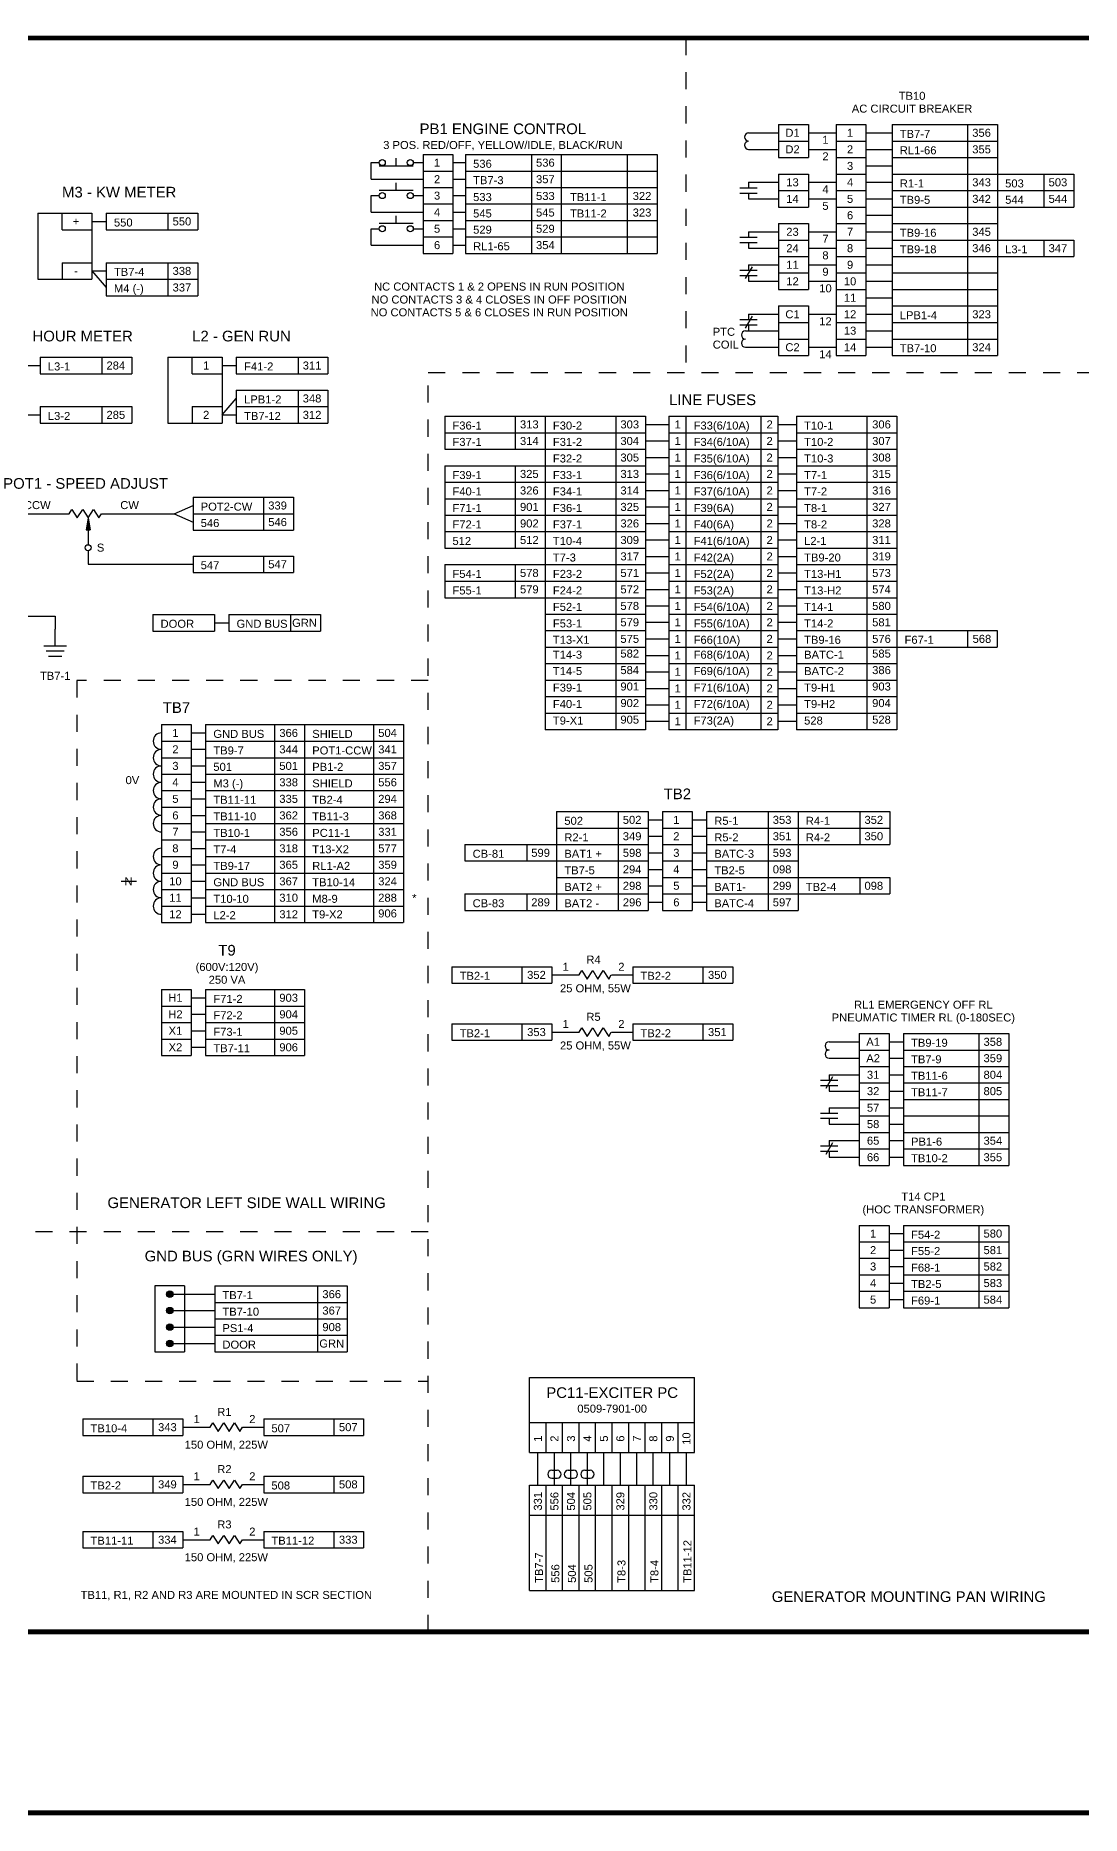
# Model space of a CAD drawing. Extents: x 1.2 to 17.9, y -2.5 to 7.9.
# Drawn here: x 6.13 to 12.25, y -2.49 to 7.93 of the extents above; entities that cross this region are included whole.
import ezdxf
from ezdxf.enums import TextEntityAlignment as Align

# ---------------------------------------------------------------- set-up
doc = ezdxf.new("R2010")
doc.units = 0
doc.header["$MEASUREMENT"] = 0
doc.linetypes.add('DASHED2', pattern=[0.375, 0.25, -0.125])
doc.layers.get('0').update_dxf_attribs({"linetype": 'CONTINUOUS'})
doc.layers.add('DRAWING', color=7, linetype='CONTINUOUS')
doc.styles.get("Standard").update_dxf_attribs({"font": 'ARIAL.TTF'})

# ---------------------------------------------------------------- blocks, each defined once
blk = doc.blocks.new('npcap')
for p, q in [((0, 0.051), (0, -0.051)), ((0.031, 0.051), (0.031, -0.051))]:
    blk.add_line(p, q)
blk = doc.blocks.new('N_C_contact')
for p, q in [((0.051, 0.031), (-0.051, 0.031)), ((0.051, 0), (-0.051, 0)), ((-0.02, -0.019), (0.02, 0.05))]:
    blk.add_line(p, q)
blk = doc.blocks.new('resistor')
for p, q in [((0, 0), (0.016, 0.025)), ((0.016, 0.025), (0.047, -0.025)), ((0.047, -0.025), (0.08, 0.025)), ((0.08, 0.025), (0.111, -0.025)), ((0.111, -0.025), (0.142, 0.025)), ((0.142, 0.025), (0.174, -0.025)), ((0.174, -0.025), (0.189, 0))]:
    blk.add_line(p, q)
blk = doc.blocks.new('dot')
h = blk.add_hatch(color=256)
edge = h.paths.add_edge_path()
edge.add_arc((0, 0), 0.0249, 0, 360)
blk.add_circle((0, 0), 0.0249)
blk = doc.blocks.new('pot_arrow')
blk.add_hatch(color=256).paths.add_polyline_path([(-0.068, 0.011), (-0.068, -0.011), (0, 0)])
for p, q in [((-0.068, 0.011), (-0.068, -0.011)), ((0, 0), (-0.068, 0.011)), ((0, 0), (-0.068, -0.011))]:
    blk.add_line(p, q)
blk = doc.blocks.new('gnd')
for p, q in [((0, -0.099), (0, 0)), ((0.066, -0.099), (-0.066, -0.099)), ((0.053, -0.13), (-0.053, -0.13)), ((0.039, -0.161), (-0.039, -0.161))]:
    blk.add_line(p, q)

msp = doc.modelspace()

# ---------------------------------------------------------------- linework, layer by layer
at = {"color": 7, "const_width": 0.0288}
msp.add_lwpolyline([(17.853, -2.476), (17.853, 7.919), (1.221, 7.919), (1.221, -2.476)], close=True, dxfattribs=at)
msp.add_lwpolyline([(1.221, -1.416), (17.853, -1.416)], dxfattribs=at)
at = {"layer": 'DRAWING', "color": 7, "linetype": 'DASHED2', "ltscale": 0.25}
for p, q in [((9.933, 7.919), (9.933, 5.96)), ((8.424, -1.416), (8.424, 5.96)), ((8.424, 5.96), (13.482, 5.96)), ((6.366, 4.156), (6.366, 0.053)), ((8.424, 4.156), (6.366, 4.156)), ((8.424, 0.927), (1.221, 0.927)), ((6.366, 0.053), (8.424, 0.053))]:
    msp.add_line(p, q, dxfattribs=at)
at = {"layer": 'DRAWING', "color": 7}
for p, q in [((10.475, 7.412), (10.475, 7.219)), ((10.475, 7.412), (10.65, 7.412)), ((10.65, 7.412), (10.65, 7.219)), ((10.813, 7.412), (10.813, 6.06)), ((10.813, 7.412), (10.987, 7.412)), ((10.987, 7.412), (10.987, 6.06)), ((11.14, 7.412), (11.14, 6.06)), ((11.14, 7.412), (11.757, 7.412)), ((11.582, 7.412), (11.582, 6.06)), ((11.757, 7.412), (11.757, 6.06)), ((10.3, 7.364), (10.475, 7.364)), ((10.475, 7.315), (10.65, 7.315)), ((10.65, 7.364), (10.813, 7.364)), ((10.813, 7.315), (10.987, 7.315)), ((10.987, 7.364), (11.14, 7.364)), ((11.14, 7.315), (11.757, 7.315)), ((8.237, 7.171), (8.237, 7.215)), ((8.394, 7.237), (8.569, 7.237)), ((8.394, 7.237), (8.394, 6.657)), ((8.569, 7.237), (8.569, 6.657)), ((8.642, 7.237), (9.764, 7.237)), ((8.642, 7.237), (8.642, 6.657)), ((9.028, 7.237), (9.028, 6.657)), ((9.203, 7.237), (9.203, 6.657)), ((9.589, 7.237), (9.589, 6.657)), ((9.764, 7.237), (9.764, 6.657)), ((10.3, 7.267), (10.475, 7.267)), ((10.475, 7.219), (10.65, 7.219)), ((10.65, 7.267), (10.813, 7.267)), ((10.813, 7.219), (10.987, 7.219)), ((10.987, 7.267), (11.14, 7.267)), ((11.14, 7.219), (11.757, 7.219)), ((8.091, 7.092), (8.091, 7.189)), ((8.091, 7.189), (8.137, 7.189)), ((8.091, 7.092), (8.394, 7.092)), ((8.137, 7.171), (8.336, 7.171)), ((8.336, 7.189), (8.394, 7.189)), ((8.394, 7.14), (8.569, 7.14)), ((8.569, 7.189), (8.642, 7.189)), ((8.569, 7.092), (8.642, 7.092)), ((8.642, 7.14), (9.764, 7.14)), ((10.475, 7.122), (10.65, 7.122)), ((10.475, 7.122), (10.475, 6.929)), ((10.65, 7.122), (10.65, 6.929)), ((10.813, 7.122), (10.987, 7.122)), ((10.987, 7.17), (11.14, 7.17)), ((11.14, 7.122), (12.204, 7.122)), ((12.029, 7.122), (12.029, 6.929)), ((12.204, 7.122), (12.204, 6.929)), ((8.091, 6.996), (8.137, 6.996)), ((8.091, 6.899), (8.091, 6.996)), ((8.137, 7.027), (8.336, 7.027)), ((8.237, 7.027), (8.237, 7.071)), ((8.336, 6.996), (8.394, 6.996)), ((8.394, 7.044), (8.569, 7.044)), ((8.569, 6.996), (8.642, 6.996)), ((8.642, 7.044), (9.764, 7.044)), ((10.3, 7.074), (10.475, 7.074)), ((10.3, 7.074), (10.3, 7.043)), ((10.3, 7.011), (10.3, 6.977)), ((10.475, 7.026), (10.65, 7.026)), ((10.65, 7.074), (10.813, 7.074)), ((10.813, 7.026), (10.987, 7.026)), ((10.987, 7.074), (11.14, 7.074)), ((11.14, 7.026), (12.204, 7.026)), ((6.138, 6.893), (6.138, 6.507)), ((6.138, 6.893), (6.455, 6.893)), ((6.28, 6.796), (6.28, 6.893)), ((6.455, 6.893), (6.455, 6.507)), ((6.539, 6.893), (7.075, 6.893)), ((6.539, 6.893), (6.539, 6.796)), ((6.9, 6.893), (6.9, 6.796)), ((7.075, 6.893), (7.075, 6.796)), ((8.091, 6.899), (8.394, 6.899)), ((8.394, 6.947), (8.569, 6.947)), ((8.569, 6.899), (8.642, 6.899)), ((8.642, 6.947), (9.764, 6.947)), ((10.3, 6.977), (10.475, 6.977)), ((10.475, 6.929), (10.65, 6.929)), ((10.65, 6.977), (10.813, 6.977)), ((10.813, 6.929), (10.987, 6.929)), ((10.987, 6.977), (11.14, 6.977)), ((10.987, 6.881), (11.14, 6.881)), ((11.14, 6.929), (12.204, 6.929)), ((6.28, 6.796), (6.455, 6.796)), ((6.455, 6.845), (6.539, 6.845)), ((6.539, 6.796), (7.075, 6.796)), ((8.091, 6.802), (8.137, 6.802)), ((8.091, 6.706), (8.091, 6.802)), ((8.137, 6.834), (8.336, 6.834)), ((8.237, 6.834), (8.237, 6.878)), ((8.336, 6.802), (8.394, 6.802)), ((8.394, 6.851), (8.569, 6.851)), ((8.569, 6.802), (8.642, 6.802)), ((8.642, 6.851), (9.764, 6.851)), ((10.3, 6.784), (10.475, 6.784)), ((10.3, 6.784), (10.3, 6.753)), ((10.475, 6.832), (10.65, 6.832)), ((10.475, 6.832), (10.475, 6.446)), ((10.65, 6.832), (10.65, 6.446)), ((10.65, 6.784), (10.813, 6.784)), ((10.813, 6.832), (10.987, 6.832)), ((10.987, 6.784), (11.14, 6.784)), ((11.14, 6.832), (11.757, 6.832)), ((8.091, 6.706), (8.394, 6.706)), ((8.394, 6.754), (8.569, 6.754)), ((8.569, 6.706), (8.642, 6.706)), ((8.642, 6.754), (9.764, 6.754)), ((10.3, 6.722), (10.3, 6.688)), ((10.3, 6.688), (10.475, 6.688)), ((10.475, 6.736), (10.65, 6.736)), ((10.65, 6.688), (10.813, 6.688)), ((10.813, 6.736), (10.987, 6.736)), ((10.987, 6.688), (11.14, 6.688)), ((11.14, 6.736), (12.204, 6.736)), ((12.029, 6.736), (12.029, 6.639)), ((12.204, 6.736), (12.204, 6.639)), ((6.28, 6.603), (6.455, 6.603)), ((6.28, 6.603), (6.28, 6.507)), ((6.539, 6.603), (7.075, 6.603)), ((6.539, 6.603), (6.539, 6.41)), ((6.9, 6.603), (6.9, 6.41)), ((7.075, 6.603), (7.075, 6.41)), ((8.394, 6.657), (8.569, 6.657)), ((8.642, 6.657), (9.764, 6.657)), ((10.3, 6.591), (10.3, 6.56)), ((10.3, 6.591), (10.475, 6.591)), ((10.475, 6.639), (10.65, 6.639)), ((10.65, 6.591), (10.813, 6.591)), ((10.813, 6.639), (10.987, 6.639)), ((10.987, 6.591), (11.14, 6.591)), ((11.14, 6.639), (12.204, 6.639)), ((6.138, 6.507), (6.455, 6.507)), ((6.455, 6.555), (6.539, 6.458)), ((6.455, 6.555), (6.539, 6.555)), ((6.539, 6.507), (7.075, 6.507)), ((10.3, 6.528), (10.3, 6.494)), ((10.3, 6.494), (10.475, 6.494)), ((10.475, 6.543), (10.65, 6.543)), ((10.65, 6.494), (10.813, 6.494)), ((10.813, 6.543), (10.987, 6.543)), ((10.987, 6.494), (11.14, 6.494)), ((11.14, 6.543), (11.757, 6.543)), ((6.539, 6.41), (7.075, 6.41)), ((10.475, 6.446), (10.65, 6.446)), ((10.813, 6.446), (10.987, 6.446)), ((10.987, 6.398), (11.14, 6.398)), ((11.14, 6.446), (11.757, 6.446)), ((10.3, 6.301), (10.3, 6.27)), ((10.3, 6.301), (10.475, 6.301)), ((10.475, 6.35), (10.65, 6.35)), ((10.475, 6.35), (10.475, 6.06)), ((10.65, 6.35), (10.65, 6.06)), ((10.65, 6.301), (10.813, 6.301)), ((10.813, 6.35), (10.987, 6.35)), ((10.987, 6.301), (11.14, 6.301)), ((11.14, 6.35), (11.757, 6.35)), ((10.282, 6.205), (10.475, 6.205)), ((10.3, 6.239), (10.3, 6.205)), ((10.475, 6.253), (10.65, 6.253)), ((10.475, 6.156), (10.65, 6.156)), ((10.813, 6.253), (10.987, 6.253)), ((10.813, 6.156), (10.987, 6.156)), ((10.987, 6.205), (11.14, 6.205)), ((11.14, 6.253), (11.757, 6.253)), ((11.14, 6.156), (11.757, 6.156)), ((6.152, 6.05), (6.152, 5.953)), ((6.152, 6.05), (6.688, 6.05)), ((6.513, 6.05), (6.513, 5.953)), ((6.688, 6.05), (6.688, 5.953)), ((6.9, 6.05), (6.9, 5.663)), ((6.9, 6.05), (7.217, 6.05)), ((7.042, 5.953), (7.042, 6.05)), ((7.217, 6.05), (7.217, 5.663)), ((7.3, 6.05), (7.3, 5.953)), ((7.3, 6.05), (7.837, 6.05)), ((7.662, 6.05), (7.662, 5.953)), ((7.837, 6.05), (7.837, 5.953)), ((10.282, 6.108), (10.475, 6.108)), ((10.475, 6.06), (10.65, 6.06)), ((10.65, 6.108), (10.813, 6.108)), ((10.813, 6.06), (10.987, 6.06)), ((10.987, 6.108), (11.14, 6.108)), ((11.14, 6.06), (11.757, 6.06)), ((6.068, 6.001), (6.152, 6.001)), ((6.152, 5.953), (6.688, 5.953)), ((7.042, 5.953), (7.217, 5.953)), ((7.217, 6.001), (7.3, 6.001)), ((7.3, 5.953), (7.837, 5.953)), ((7.3, 5.857), (7.837, 5.857)), ((7.3, 5.857), (7.3, 5.663)), ((7.662, 5.857), (7.662, 5.663)), ((7.837, 5.857), (7.837, 5.663)), ((6.152, 5.76), (6.688, 5.76)), ((6.152, 5.76), (6.152, 5.663)), ((6.513, 5.76), (6.513, 5.663)), ((6.688, 5.76), (6.688, 5.663)), ((7.042, 5.76), (7.217, 5.76)), ((7.042, 5.76), (7.042, 5.663)), ((7.217, 5.712), (7.3, 5.808)), ((7.3, 5.76), (7.837, 5.76)), ((6.068, 5.712), (6.152, 5.712)), ((6.152, 5.663), (6.688, 5.663)), ((6.9, 5.663), (7.217, 5.663)), ((7.217, 5.712), (7.3, 5.712)), ((7.3, 5.663), (7.837, 5.663)), ((8.521, 5.704), (9.697, 5.704)), ((8.521, 5.704), (8.521, 5.511)), ((8.934, 5.704), (8.934, 5.511)), ((9.109, 5.704), (9.109, 3.868)), ((9.522, 5.704), (9.522, 3.868)), ((9.697, 5.704), (9.697, 3.868)), ((9.697, 5.656), (9.832, 5.656)), ((9.832, 5.704), (10.471, 5.704)), ((9.832, 5.704), (9.832, 3.868)), ((9.933, 5.704), (9.933, 3.868)), ((10.371, 5.704), (10.371, 3.868)), ((10.471, 5.704), (10.471, 3.868)), ((10.471, 5.656), (10.58, 5.656)), ((10.58, 5.704), (11.168, 5.704)), ((10.58, 5.704), (10.58, 3.868)), ((10.993, 5.704), (10.993, 3.868)), ((11.168, 5.704), (11.168, 3.868)), ((8.521, 5.607), (9.697, 5.607)), ((9.697, 5.559), (9.832, 5.559)), ((9.832, 5.607), (10.471, 5.607)), ((10.471, 5.559), (10.58, 5.559)), ((10.58, 5.607), (11.168, 5.607)), ((8.521, 5.511), (9.697, 5.511)), ((9.697, 5.462), (9.832, 5.462)), ((9.832, 5.511), (10.471, 5.511)), ((10.471, 5.462), (10.58, 5.462)), ((10.58, 5.511), (11.168, 5.511)), ((8.521, 5.414), (9.697, 5.414)), ((8.521, 5.414), (8.521, 4.931)), ((8.521, 5.318), (9.697, 5.318)), ((8.934, 5.414), (8.934, 4.931)), ((9.697, 5.366), (9.832, 5.366)), ((9.832, 5.414), (10.471, 5.414)), ((9.832, 5.318), (10.471, 5.318)), ((10.471, 5.366), (10.58, 5.366)), ((10.58, 5.414), (11.168, 5.414)), ((10.58, 5.318), (11.168, 5.318)), ((7.047, 5.229), (7.635, 5.229)), ((7.047, 5.229), (7.047, 5.036)), ((7.46, 5.229), (7.46, 5.036)), ((7.635, 5.229), (7.635, 5.036)), ((8.521, 5.221), (9.697, 5.221)), ((9.697, 5.269), (9.832, 5.269)), ((9.832, 5.221), (10.471, 5.221)), ((10.471, 5.269), (10.58, 5.269)), ((10.58, 5.221), (11.168, 5.221)), ((5.904, 5.133), (6.322, 5.133)), ((6.511, 5.133), (6.937, 5.133)), ((6.937, 5.133), (7.047, 5.181)), ((6.937, 5.133), (7.047, 5.084)), ((7.047, 5.133), (7.635, 5.133)), ((8.521, 5.124), (9.697, 5.124)), ((9.697, 5.173), (9.832, 5.173)), ((9.832, 5.124), (10.471, 5.124)), ((10.471, 5.173), (10.58, 5.173)), ((10.58, 5.124), (11.168, 5.124)), ((6.433, 5.107), (6.433, 4.952)), ((7.047, 5.036), (7.635, 5.036)), ((8.521, 5.028), (9.697, 5.028)), ((9.697, 5.076), (9.832, 5.076)), ((9.832, 5.028), (10.471, 5.028)), ((10.471, 5.076), (10.58, 5.076)), ((10.58, 5.028), (11.168, 5.028)), ((6.433, 4.916), (6.433, 4.837)), ((8.521, 4.931), (9.697, 4.931)), ((9.697, 4.979), (9.832, 4.979)), ((9.832, 4.931), (10.471, 4.931)), ((10.471, 4.979), (10.58, 4.979)), ((10.58, 4.931), (11.168, 4.931)), ((6.433, 4.837), (7.047, 4.837)), ((7.047, 4.885), (7.635, 4.885)), ((7.047, 4.885), (7.047, 4.789)), ((7.46, 4.885), (7.46, 4.789)), ((7.635, 4.885), (7.635, 4.789)), ((8.521, 4.835), (9.697, 4.835)), ((8.521, 4.835), (8.521, 4.641)), ((8.934, 4.835), (8.934, 4.641)), ((9.697, 4.883), (9.832, 4.883)), ((9.832, 4.835), (10.471, 4.835)), ((10.471, 4.883), (10.58, 4.883)), ((10.58, 4.835), (11.168, 4.835)), ((7.047, 4.789), (7.635, 4.789)), ((8.521, 4.738), (9.697, 4.738)), ((9.697, 4.786), (9.832, 4.786)), ((9.832, 4.738), (10.471, 4.738)), ((10.471, 4.786), (10.58, 4.786)), ((10.58, 4.738), (11.168, 4.738)), ((8.521, 4.641), (9.697, 4.641)), ((9.697, 4.69), (9.832, 4.69)), ((9.697, 4.593), (9.832, 4.593)), ((9.832, 4.641), (10.471, 4.641)), ((10.471, 4.69), (10.58, 4.69)), ((10.471, 4.593), (10.58, 4.593)), ((10.58, 4.641), (11.168, 4.641)), ((5.357, 4.533), (6.24, 4.533)), ((6.24, 4.533), (6.24, 4.457)), ((6.812, 4.542), (6.812, 4.446)), ((6.812, 4.542), (7.173, 4.542)), ((7.173, 4.542), (7.173, 4.446)), ((7.173, 4.494), (7.256, 4.494)), ((7.256, 4.542), (7.793, 4.542)), ((7.256, 4.542), (7.256, 4.446)), ((7.618, 4.542), (7.618, 4.446)), ((7.793, 4.542), (7.793, 4.446)), ((9.109, 4.545), (9.697, 4.545)), ((9.697, 4.497), (9.832, 4.497)), ((9.832, 4.545), (10.471, 4.545)), ((10.471, 4.497), (10.58, 4.497)), ((10.58, 4.545), (11.168, 4.545)), ((6.812, 4.446), (7.173, 4.446)), ((7.256, 4.446), (7.793, 4.446)), ((9.109, 4.448), (9.697, 4.448)), ((9.697, 4.4), (9.832, 4.4)), ((9.832, 4.448), (10.471, 4.448)), ((10.471, 4.4), (10.58, 4.4)), ((10.58, 4.448), (11.756, 4.448)), ((11.581, 4.448), (11.581, 4.352)), ((11.756, 4.448), (11.756, 4.352)), ((9.109, 4.352), (9.697, 4.352)), ((9.697, 4.303), (9.832, 4.303)), ((9.832, 4.352), (10.471, 4.352)), ((10.471, 4.303), (10.58, 4.303)), ((10.58, 4.352), (11.756, 4.352)), ((9.109, 4.255), (9.697, 4.255)), ((9.697, 4.207), (9.832, 4.207)), ((9.832, 4.255), (10.471, 4.255)), ((10.471, 4.207), (10.58, 4.207)), ((10.58, 4.255), (11.168, 4.255)), ((9.109, 4.159), (9.697, 4.159)), ((9.697, 4.11), (9.832, 4.11)), ((9.832, 4.159), (10.471, 4.159)), ((10.471, 4.11), (10.58, 4.11)), ((10.58, 4.159), (11.168, 4.159)), ((9.109, 4.062), (9.697, 4.062)), ((9.109, 3.965), (9.697, 3.965)), ((9.697, 4.014), (9.832, 4.014)), ((9.832, 4.062), (10.471, 4.062)), ((9.832, 3.965), (10.471, 3.965)), ((10.471, 4.014), (10.58, 4.014)), ((10.58, 4.062), (11.168, 4.062)), ((10.58, 3.965), (11.168, 3.965)), ((6.862, 3.898), (6.862, 2.739)), ((6.862, 3.898), (7.037, 3.898)), ((7.037, 3.898), (7.037, 2.739)), ((7.121, 3.898), (7.121, 2.739)), ((7.121, 3.898), (8.279, 3.898)), ((7.525, 3.898), (7.525, 2.739)), ((7.7, 3.898), (7.7, 2.739)), ((8.104, 3.898), (8.104, 2.74)), ((8.279, 3.898), (8.279, 2.739)), ((9.109, 3.869), (9.697, 3.869)), ((9.697, 3.917), (9.832, 3.917)), ((9.832, 3.869), (10.471, 3.869)), ((10.471, 3.917), (10.58, 3.917)), ((10.58, 3.869), (11.168, 3.869)), ((6.862, 3.801), (7.037, 3.801)), ((7.037, 3.849), (7.121, 3.849)), ((7.037, 3.753), (7.121, 3.753)), ((7.121, 3.801), (8.279, 3.801)), ((6.862, 3.704), (7.037, 3.704)), ((7.037, 3.656), (7.121, 3.656)), ((7.121, 3.704), (8.279, 3.704)), ((6.862, 3.608), (7.037, 3.608)), ((7.037, 3.56), (7.121, 3.56)), ((7.121, 3.608), (8.279, 3.608)), ((6.862, 3.511), (7.037, 3.511)), ((7.037, 3.463), (7.121, 3.463)), ((7.121, 3.511), (8.279, 3.511)), ((6.862, 3.415), (7.037, 3.415)), ((7.037, 3.366), (7.121, 3.366)), ((7.121, 3.415), (8.279, 3.415)), ((9.175, 3.388), (9.175, 2.809)), ((9.175, 3.388), (9.712, 3.388)), ((9.537, 3.388), (9.537, 2.809)), ((9.712, 3.388), (9.712, 2.809)), ((9.712, 3.34), (9.795, 3.34)), ((9.795, 3.388), (9.795, 2.809)), ((9.795, 3.388), (9.97, 3.388)), ((9.97, 3.388), (9.97, 2.809)), ((9.97, 3.34), (10.053, 3.34)), ((10.053, 3.388), (10.053, 2.809)), ((10.053, 3.388), (11.126, 3.388)), ((10.415, 3.388), (10.415, 2.809)), ((10.59, 3.388), (10.59, 2.809)), ((10.951, 3.388), (10.951, 3.195)), ((11.126, 3.388), (11.126, 3.195)), ((6.862, 3.318), (7.037, 3.318)), ((7.037, 3.27), (7.121, 3.27)), ((7.121, 3.318), (8.279, 3.318)), ((9.175, 3.292), (9.712, 3.292)), ((9.712, 3.244), (9.795, 3.244)), ((9.795, 3.292), (9.97, 3.292)), ((9.97, 3.244), (10.053, 3.244)), ((10.053, 3.292), (11.126, 3.292)), ((6.862, 3.222), (7.037, 3.222)), ((7.037, 3.173), (7.121, 3.173)), ((7.121, 3.222), (8.279, 3.222)), ((8.639, 3.195), (9.712, 3.195)), ((8.639, 3.195), (8.639, 3.099)), ((9.001, 3.195), (9.001, 3.099)), ((9.712, 3.147), (9.795, 3.147)), ((9.795, 3.195), (9.97, 3.195)), ((9.97, 3.147), (10.053, 3.147)), ((10.053, 3.195), (11.126, 3.195)), ((6.862, 3.125), (7.037, 3.125)), ((6.862, 3.028), (7.037, 3.028)), ((7.037, 3.077), (7.121, 3.077)), ((7.121, 3.125), (8.279, 3.125)), ((7.121, 3.028), (8.279, 3.028)), ((8.639, 3.099), (9.712, 3.099)), ((9.712, 3.05), (9.795, 3.05)), ((9.795, 3.099), (9.97, 3.099)), ((9.97, 3.05), (10.053, 3.05)), ((10.053, 3.099), (10.59, 3.099)), ((6.626, 2.98), (6.716, 2.98)), ((6.862, 2.932), (7.037, 2.932)), ((7.037, 2.98), (7.121, 2.98)), ((7.121, 2.932), (8.279, 2.932)), ((9.175, 3.002), (9.712, 3.002)), ((9.712, 2.954), (9.795, 2.954)), ((9.795, 3.002), (9.97, 3.002)), ((9.97, 2.954), (10.053, 2.954)), ((10.053, 3.002), (11.126, 3.002)), ((10.951, 3.002), (10.951, 2.906)), ((11.126, 3.002), (11.126, 2.906)), ((6.862, 2.835), (7.037, 2.835)), ((7.037, 2.884), (7.121, 2.884)), ((7.121, 2.835), (8.279, 2.835)), ((8.639, 2.906), (9.712, 2.906)), ((8.639, 2.906), (8.639, 2.809)), ((9.001, 2.906), (9.001, 2.809)), ((9.712, 2.857), (9.795, 2.857)), ((9.795, 2.906), (9.97, 2.906)), ((9.97, 2.857), (10.053, 2.857)), ((10.053, 2.906), (11.126, 2.906)), ((6.862, 2.739), (7.037, 2.739)), ((7.037, 2.787), (7.121, 2.787)), ((7.121, 2.739), (8.278, 2.739)), ((8.639, 2.809), (9.712, 2.809)), ((9.795, 2.809), (9.97, 2.809)), ((10.053, 2.809), (10.59, 2.809)), ((8.563, 2.48), (9.148, 2.48)), ((8.563, 2.48), (8.563, 2.384)), ((8.973, 2.48), (8.973, 2.384)), ((9.148, 2.48), (9.148, 2.384)), ((9.148, 2.432), (9.307, 2.432)), ((9.497, 2.432), (9.622, 2.432)), ((9.622, 2.48), (10.207, 2.48)), ((9.622, 2.48), (9.622, 2.384)), ((10.032, 2.48), (10.032, 2.384)), ((10.207, 2.48), (10.207, 2.384)), ((6.862, 2.346), (6.862, 1.96)), ((6.862, 2.346), (7.037, 2.346)), ((7.037, 2.346), (7.037, 1.96)), ((7.037, 2.298), (7.121, 2.298)), ((7.121, 2.346), (7.7, 2.346)), ((7.121, 2.346), (7.121, 1.96)), ((7.525, 2.346), (7.525, 1.96)), ((7.7, 2.346), (7.7, 1.96)), ((8.563, 2.384), (9.148, 2.384)), ((9.622, 2.384), (10.207, 2.384)), ((6.862, 2.249), (7.037, 2.249)), ((7.037, 2.201), (7.121, 2.201)), ((7.121, 2.249), (7.7, 2.249)), ((6.862, 2.153), (7.037, 2.153)), ((7.037, 2.105), (7.121, 2.105)), ((7.121, 2.153), (7.7, 2.153)), ((8.563, 2.145), (9.148, 2.145)), ((8.563, 2.145), (8.563, 2.049)), ((8.973, 2.145), (8.973, 2.049)), ((9.148, 2.145), (9.148, 2.049)), ((9.148, 2.097), (9.307, 2.097)), ((9.497, 2.097), (9.622, 2.097)), ((9.622, 2.145), (10.207, 2.145)), ((9.622, 2.145), (9.622, 2.049)), ((10.032, 2.145), (10.032, 2.049)), ((10.207, 2.145), (10.207, 2.049)), ((10.948, 2.089), (10.948, 1.316)), ((10.948, 2.089), (11.123, 2.089)), ((11.123, 2.089), (11.123, 1.316)), ((11.206, 2.089), (11.823, 2.089)), ((11.206, 2.089), (11.206, 1.316)), ((11.648, 2.089), (11.648, 1.316)), ((11.823, 2.089), (11.823, 1.316)), ((6.862, 2.056), (7.037, 2.056)), ((7.037, 2.008), (7.121, 2.008)), ((7.121, 2.056), (7.7, 2.056)), ((8.563, 2.049), (9.148, 2.049)), ((9.622, 2.049), (10.207, 2.049)), ((10.772, 2.04), (10.948, 2.04)), ((10.948, 1.992), (11.123, 1.992)), ((11.123, 2.04), (11.206, 2.04)), ((11.206, 1.992), (11.823, 1.992)), ((6.862, 1.96), (7.037, 1.96)), ((7.121, 1.96), (7.7, 1.96)), ((10.772, 1.944), (10.948, 1.944)), ((10.948, 1.896), (11.123, 1.896)), ((11.123, 1.944), (11.206, 1.944)), ((11.206, 1.896), (11.823, 1.896)), ((10.772, 1.847), (10.948, 1.847)), ((10.772, 1.847), (10.772, 1.816)), ((10.772, 1.785), (10.772, 1.751)), ((10.948, 1.799), (11.123, 1.799)), ((11.123, 1.847), (11.206, 1.847)), ((11.206, 1.799), (11.823, 1.799)), ((10.772, 1.751), (10.948, 1.751)), ((10.948, 1.702), (11.123, 1.702)), ((11.123, 1.751), (11.206, 1.751)), ((11.206, 1.702), (11.823, 1.702)), ((10.772, 1.654), (10.948, 1.654)), ((10.772, 1.654), (10.772, 1.623)), ((10.772, 1.592), (10.772, 1.558)), ((10.948, 1.606), (11.123, 1.606)), ((11.123, 1.654), (11.206, 1.654)), ((11.206, 1.606), (11.823, 1.606)), ((10.772, 1.558), (10.948, 1.558)), ((10.772, 1.461), (10.948, 1.461)), ((10.772, 1.461), (10.772, 1.43)), ((10.948, 1.509), (11.123, 1.509)), ((11.123, 1.558), (11.206, 1.558)), ((11.123, 1.461), (11.206, 1.461)), ((11.206, 1.509), (11.823, 1.509)), ((10.772, 1.399), (10.772, 1.364)), ((10.772, 1.364), (10.948, 1.364)), ((10.948, 1.413), (11.123, 1.413)), ((11.123, 1.364), (11.206, 1.364)), ((11.206, 1.413), (11.823, 1.413)), ((10.948, 1.316), (11.123, 1.316)), ((11.206, 1.316), (11.823, 1.316)), ((10.948, 0.965), (11.123, 0.965)), ((10.948, 0.965), (10.948, 0.482)), ((11.123, 0.965), (11.123, 0.482)), ((11.206, 0.965), (11.823, 0.965)), ((11.206, 0.965), (11.206, 0.482)), ((11.648, 0.965), (11.648, 0.482)), ((11.823, 0.965), (11.823, 0.482)), ((10.948, 0.869), (11.123, 0.869)), ((11.123, 0.917), (11.206, 0.917)), ((11.206, 0.869), (11.823, 0.869)), ((10.948, 0.772), (11.123, 0.772)), ((11.123, 0.82), (11.206, 0.82)), ((11.206, 0.772), (11.823, 0.772)), ((10.948, 0.675), (11.123, 0.675)), ((11.123, 0.724), (11.206, 0.724)), ((11.123, 0.627), (11.206, 0.627)), ((11.206, 0.675), (11.823, 0.675)), ((6.998, 0.611), (6.823, 0.611)), ((6.823, 0.611), (6.823, 0.224)), ((6.911, 0.562), (7.174, 0.562)), ((6.998, 0.611), (6.998, 0.224)), ((7.174, 0.611), (7.174, 0.224)), ((7.174, 0.611), (7.95, 0.611)), ((7.775, 0.611), (7.775, 0.224)), ((7.95, 0.611), (7.95, 0.224)), ((10.948, 0.579), (11.123, 0.579)), ((11.123, 0.53), (11.206, 0.53)), ((11.206, 0.579), (11.823, 0.579)), ((6.911, 0.466), (7.174, 0.466)), ((7.174, 0.514), (7.95, 0.514)), ((7.174, 0.418), (7.95, 0.418)), ((10.948, 0.482), (11.123, 0.482)), ((11.206, 0.482), (11.823, 0.482)), ((6.911, 0.369), (7.174, 0.369)), ((7.174, 0.321), (7.95, 0.321)), ((6.823, 0.224), (6.998, 0.224)), ((6.911, 0.273), (7.174, 0.273)), ((7.174, 0.224), (7.95, 0.224)), ((9.018, -0.365), (9.018, 0.074)), ((9.018, 0.074), (9.984, 0.074)), ((9.984, -0.365), (9.984, 0.074)), ((6.402, -0.169), (6.987, -0.169)), ((6.402, -0.169), (6.402, -0.266)), ((6.812, -0.169), (6.812, -0.266)), ((6.987, -0.169), (6.987, -0.266)), ((7.461, -0.169), (8.046, -0.169)), ((7.461, -0.169), (7.461, -0.266)), ((7.871, -0.169), (7.871, -0.266)), ((8.046, -0.169), (8.046, -0.266)), ((9.018, -0.19), (9.984, -0.19)), ((9.115, -0.365), (9.115, -0.19)), ((9.211, -0.365), (9.211, -0.19)), ((9.308, -0.365), (9.308, -0.19)), ((9.404, -0.365), (9.404, -0.19)), ((9.501, -0.365), (9.501, -0.19)), ((9.598, -0.365), (9.598, -0.19)), ((9.694, -0.365), (9.694, -0.19)), ((9.791, -0.365), (9.791, -0.19)), ((9.887, -0.365), (9.887, -0.19)), ((6.402, -0.266), (6.987, -0.266)), ((6.987, -0.217), (7.147, -0.217)), ((7.336, -0.217), (7.461, -0.217)), ((7.461, -0.266), (8.046, -0.266)), ((9.018, -0.365), (9.984, -0.365)), ((9.066, -0.557), (9.066, -0.365)), ((9.163, -0.557), (9.163, -0.365)), ((9.26, -0.557), (9.26, -0.365)), ((9.356, -0.557), (9.356, -0.365)), ((9.453, -0.557), (9.453, -0.365)), ((9.549, -0.557), (9.549, -0.365)), ((9.646, -0.557), (9.646, -0.365)), ((9.742, -0.557), (9.742, -0.365)), ((9.839, -0.557), (9.839, -0.365)), ((9.936, -0.557), (9.936, -0.365)), ((6.402, -0.504), (6.987, -0.504)), ((6.402, -0.504), (6.402, -0.601)), ((6.812, -0.504), (6.812, -0.601)), ((6.987, -0.504), (6.987, -0.601)), ((7.461, -0.504), (8.046, -0.504)), ((7.461, -0.504), (7.461, -0.601)), ((7.871, -0.504), (7.871, -0.601)), ((8.046, -0.504), (8.046, -0.601)), ((9.147, -0.469), (9.179, -0.469)), ((9.147, -0.516), (9.179, -0.516)), ((9.244, -0.469), (9.275, -0.469)), ((9.244, -0.516), (9.275, -0.516)), ((9.341, -0.469), (9.372, -0.469)), ((9.341, -0.516), (9.372, -0.516)), ((6.402, -0.601), (6.987, -0.601)), ((6.987, -0.552), (7.147, -0.552)), ((7.336, -0.552), (7.461, -0.552)), ((7.461, -0.601), (8.046, -0.601)), ((9.018, -0.557), (9.984, -0.557)), ((9.018, -1.174), (9.018, -0.557)), ((9.115, -1.174), (9.115, -0.557)), ((9.211, -1.174), (9.211, -0.557)), ((9.308, -1.174), (9.308, -0.557)), ((9.404, -1.174), (9.404, -0.557)), ((9.501, -1.174), (9.501, -0.557)), ((9.598, -1.174), (9.598, -0.557)), ((9.694, -1.174), (9.694, -0.557)), ((9.791, -1.174), (9.791, -0.557)), ((9.887, -1.174), (9.887, -0.557)), ((9.984, -1.174), (9.984, -0.557)), ((6.402, -0.828), (6.987, -0.828)), ((6.402, -0.828), (6.402, -0.924)), ((6.812, -0.828), (6.812, -0.924)), ((6.987, -0.828), (6.987, -0.924)), ((7.461, -0.828), (8.046, -0.828)), ((7.461, -0.828), (7.461, -0.924)), ((7.871, -0.828), (7.871, -0.924)), ((8.046, -0.828), (8.046, -0.924)), ((9.018, -0.732), (9.984, -0.732)), ((6.402, -0.924), (6.987, -0.924)), ((6.987, -0.876), (7.147, -0.876)), ((7.336, -0.876), (7.461, -0.876)), ((7.461, -0.924), (8.046, -0.924)), ((9.018, -1.174), (9.984, -1.174))]:
    msp.add_line(p, q, dxfattribs=at)
for centre in [(8.155, 7.189), (8.319, 7.189), (8.155, 6.996), (8.319, 6.996), (8.155, 6.802), (8.319, 6.802), (6.433, 4.934)]:
    msp.add_circle(centre, 0.0176, dxfattribs=at)
for centre, radius, start, end in [((10.3, 7.339), 0.0241, 90, 270), ((10.3, 7.291), 0.0241, 90, 270), ((10.282, 6.18), 0.0241, 90, 270), ((10.282, 6.132), 0.0241, 90, 270), ((6.862, 3.801), 0.0483, 90, 270), ((6.862, 3.704), 0.0483, 90, 270), ((6.862, 3.608), 0.0483, 90, 270), ((6.862, 3.511), 0.0483, 90, 270), ((6.862, 3.415), 0.0483, 90, 270), ((6.862, 3.318), 0.0483, 90, 270), ((6.862, 3.125), 0.0483, 90, 270), ((6.862, 3.028), 0.0483, 90, 270), ((6.862, 2.932), 0.0483, 90, 270), ((6.862, 2.835), 0.0483, 90, 270), ((10.772, 2.016), 0.0241, 90, 270), ((10.772, 1.968), 0.0241, 90, 270), ((9.147, -0.493), 0.0234, 90, 270), ((9.179, -0.493), 0.0234, 270, 90), ((9.244, -0.493), 0.0234, 90, 270), ((9.275, -0.493), 0.0234, 270, 90), ((9.341, -0.493), 0.0234, 90, 270), ((9.372, -0.493), 0.0234, 270, 90)]:
    msp.add_arc(centre, radius, start, end, dxfattribs=at)

# ---------------------------------------------------------------- block references
for name, p, rotation in [('npcap', (10.3, 7.011), 90), ('npcap', (10.3, 6.722), 90), ('N_C_contact', (10.3, 6.56), 180), ('N_C_contact', (10.3, 6.27), 180), ('pot_arrow', (6.433, 5.107), 90), ('N_C_contact', (10.772, 1.816), 180), ('npcap', (10.772, 1.592), 90), ('N_C_contact', (10.772, 1.43), 180)]:
    msp.add_blockref(name, p, dxfattribs=dict(at, rotation=rotation))
for name, p in [('resistor', (6.322, 5.133)), ('gnd', (6.24, 4.457)), ('resistor', (9.307, 2.432)), ('resistor', (9.307, 2.097)), ('resistor', (7.147, -0.217)), ('resistor', (7.147, -0.552)), ('resistor', (7.147, -0.876))]:
    msp.add_blockref(name, p, dxfattribs=at)
at = {"layer": 'DRAWING', "color": 7, "xscale": 0.75, "yscale": 0.75, "zscale": 0.75}
for p in [(6.911, 0.562), (6.911, 0.466), (6.911, 0.369), (6.911, 0.273)]:
    msp.add_blockref('dot', p, dxfattribs=at)

# ---------------------------------------------------------------- texts
at = {"layer": 'DRAWING', "color": 7}
for s, height, p in [('AC CIRCUIT BREAKER', 0.04688, (11.257, 7.482)), ('TB10', 0.0469, (11.257, 7.557)), ('PB1 ENGINE CONTROL', 0.0625, (8.861, 7.356)), ('3 POS. RED/OFF, YELLOW/IDLE, BLACK/RUN', 0.04688, (8.861, 7.269)), ('NC CONTACTS 1 & 2 OPENS IN RUN POSITION', 0.04688, (8.84, 6.44)), ('NO CONTACTS 3 & 4 CLOSES IN OFF POSITION', 0.04688, (8.84, 6.364)), ('NO CONTACTS 5 & 6 CLOSES IN RUN POSITION', 0.04688, (8.84, 6.289)), ('LINE FUSES', 0.0625, (10.089, 5.769)), ('POT1 - SPEED ADJUST', 0.0625, (6.418, 5.279)), ('TB7-1', 0.0469, (6.24, 4.16)), ('TB7', 0.0625, (6.95, 3.966)), ('TB2', 0.0625, (9.883, 3.461)), ('T9', 0.0625, (7.246, 2.545)), ('(600V:120V)', 0.04688, (7.246, 2.455)), ('250 VA', 0.0469, (7.246, 2.38)), ('25 OHM, 55W', 0.04688, (9.403, 2.33)), ('PNEUMATIC TIMER RL (0-180SEC)', 0.04688, (11.323, 2.159)), ('RL1 EMERGENCY OFF RL', 0.04688, (11.323, 2.234)), ('25 OHM, 55W', 0.04688, (9.403, 1.995)), ('T14 CP1', 0.0469, (11.323, 1.11)), ('GENERATOR LEFT SIDE WALL WIRING', 0.0625, (7.361, 1.066)), ('(HOC TRANSFORMER)', 0.04688, (11.323, 1.035)), ('GND BUS (GRN WIRES ONLY)', 0.0625, (7.387, 0.754)), ('PC11-EXCITER PC', 0.0625, (9.501, -0.046)), ('0509-7901-00', 0.04688, (9.501, -0.132)), ('150 OHM, 225W', 0.04688, (7.242, -0.343)), ('150 OHM, 225W', 0.04688, (7.242, -0.678)), ('150 OHM, 225W', 0.04688, (7.242, -1.002)), ('TB11, R1, R2 AND R3 ARE MOUNTED IN SCR SECTION', 0.04688, (7.242, -1.223)), ('GENERATOR MOUNTING PAN WIRING', 0.0625, (11.238, -1.241))]:
    msp.add_text(s, height=height, dxfattribs=at).set_placement(p, align=Align.CENTER)
for s, p in [('D1', (10.557, 7.364)), ('1', (10.75, 7.323)), ('1', (10.894, 7.364)), ('356', (11.664, 7.364)), ('1', (8.476, 7.189)), ('536', (9.11, 7.189)), ('D2', (10.557, 7.267)), ('2', (10.75, 7.226)), ('3', (10.894, 7.17)), ('2', (10.894, 7.267)), ('355', (11.664, 7.267)), ('2', (8.476, 7.092)), ('357', (9.11, 7.092)), ('13', (10.557, 7.074)), ('4', (10.894, 7.074)), ('343', (11.664, 7.074)), ('503', (12.111, 7.074)), ('3', (8.476, 6.996)), ('533', (9.11, 6.994)), ('322', (9.676, 6.994)), ('14', (10.557, 6.977)), ('4', (10.75, 7.033)), ('5', (10.894, 6.977)), ('342', (11.664, 6.977)), ('544', (12.111, 6.977)), ('4', (8.476, 6.899)), ('545', (9.11, 6.897)), ('323', (9.676, 6.897)), ('5', (10.75, 6.936)), ('6', (10.894, 6.881)), ('+', (6.362, 6.845)), ('550', (6.982, 6.845)), ('5', (8.476, 6.802)), ('529', (9.11, 6.802)), ('23', (10.557, 6.784)), ('7', (10.894, 6.784)), ('345', (11.664, 6.784)), ('6', (8.476, 6.706)), ('354', (9.11, 6.706)), ('24', (10.557, 6.688)), ('7', (10.75, 6.743)), ('8', (10.894, 6.688)), ('346', (11.664, 6.688)), ('347', (12.111, 6.688)), ('338', (6.982, 6.555)), ('11', (10.557, 6.591)), ('8', (10.75, 6.646)), ('9', (10.75, 6.55)), ('9', (10.894, 6.591)), ('-', (6.362, 6.555)), ('337', (6.982, 6.458)), ('12', (10.557, 6.494)), ('10', (10.75, 6.453)), ('10', (10.894, 6.494)), ('11', (10.894, 6.398)), ('C1', (10.557, 6.301)), ('12', (10.75, 6.26)), ('12', (10.894, 6.301)), ('323', (11.664, 6.301)), ('13', (10.894, 6.205)), ('C2', (10.557, 6.108)), ('14', (10.75, 6.067)), ('14', (10.894, 6.108)), ('324', (11.664, 6.108)), ('284', (6.595, 6.001)), ('1', (7.124, 6.001)), ('311', (7.744, 6.001)), ('285', (6.595, 5.712)), ('2', (7.124, 5.712)), ('348', (7.744, 5.808)), ('312', (7.744, 5.712)), ('313', (9.016, 5.656)), ('303', (9.604, 5.656)), ('1', (9.885, 5.656)), ('2', (10.423, 5.656)), ('306', (11.078, 5.656)), ('314', (9.016, 5.559)), ('304', (9.604, 5.559)), ('1', (9.885, 5.559)), ('2', (10.423, 5.559)), ('307', (11.078, 5.559)), ('305', (9.604, 5.462)), ('1', (9.885, 5.462)), ('2', (10.423, 5.462)), ('308', (11.078, 5.462)), ('325', (9.016, 5.366)), ('313', (9.604, 5.366)), ('1', (9.885, 5.366)), ('2', (10.423, 5.366)), ('315', (11.078, 5.366)), ('326', (9.016, 5.269)), ('314', (9.604, 5.269)), ('1', (9.885, 5.269)), ('2', (10.423, 5.269)), ('316', (11.078, 5.269)), ('339', (7.542, 5.181)), ('546', (7.542, 5.084)), ('901', (9.016, 5.173)), ('325', (9.604, 5.173)), ('1', (9.885, 5.173)), ('2', (10.423, 5.173)), ('327', (11.078, 5.173)), ('902', (9.016, 5.076)), ('512', (9.016, 4.979)), ('326', (9.604, 5.076)), ('309', (9.604, 4.979)), ('1', (9.885, 5.076)), ('2', (10.423, 5.076)), ('2', (10.423, 4.979)), ('328', (11.078, 5.076)), ('311', (11.078, 4.979)), ('317', (9.604, 4.883)), ('1', (9.885, 4.979)), ('1', (9.885, 4.883)), ('2', (10.423, 4.883)), ('319', (11.078, 4.883)), ('547', (7.542, 4.837)), ('578', (9.016, 4.786)), ('571', (9.604, 4.786)), ('1', (9.885, 4.786)), ('2', (10.423, 4.786)), ('573', (11.078, 4.786)), ('579', (9.016, 4.69)), ('572', (9.604, 4.69)), ('1', (9.885, 4.69)), ('2', (10.423, 4.69)), ('574', (11.078, 4.69)), ('578', (9.604, 4.593)), ('1', (9.885, 4.593)), ('2', (10.423, 4.593)), ('580', (11.078, 4.593)), ('GRN', (7.7, 4.494)), ('579', (9.604, 4.497)), ('1', (9.885, 4.497)), ('2', (10.423, 4.497)), ('581', (11.078, 4.497)), ('575', (9.604, 4.4)), ('1', (9.885, 4.4)), ('2', (10.423, 4.4)), ('576', (11.078, 4.4)), ('568', (11.666, 4.4)), ('582', (9.604, 4.314)), ('1', (9.885, 4.303)), ('2', (10.423, 4.303)), ('585', (11.078, 4.314)), ('584', (9.604, 4.217)), ('1', (9.885, 4.207)), ('2', (10.423, 4.207)), ('386', (11.078, 4.217)), ('901', (9.604, 4.121)), ('1', (9.885, 4.11)), ('2', (10.423, 4.11)), ('903', (11.078, 4.121)), ('902', (9.604, 4.024)), ('1', (9.885, 4.014)), ('2', (10.423, 4.014)), ('904', (11.078, 4.024)), ('1', (6.944, 3.849)), ('366', (7.607, 3.849)), ('504', (8.186, 3.849)), ('905', (9.604, 3.927)), ('1', (9.885, 3.917)), ('2', (10.423, 3.917)), ('528', (11.078, 3.927)), ('2', (6.944, 3.753)), ('344', (7.607, 3.753)), ('341', (8.186, 3.753)), ('3', (6.944, 3.656)), ('501', (7.607, 3.656)), ('357', (8.186, 3.656)), ('4', (6.944, 3.56)), ('338', (7.607, 3.56)), ('556', (8.186, 3.56)), ('5', (6.944, 3.463)), ('335', (7.607, 3.463)), ('294', (8.186, 3.463)), ('6', (6.944, 3.366)), ('362', (7.607, 3.366)), ('368', (8.186, 3.366)), ('502', (9.618, 3.34)), ('1', (9.877, 3.34)), ('353', (10.496, 3.34)), ('352', (11.033, 3.34)), ('7', (6.944, 3.27)), ('356', (7.607, 3.27)), ('331', (8.186, 3.27)), ('349', (9.618, 3.244)), ('2', (9.877, 3.244)), ('351', (10.496, 3.244)), ('350', (11.033, 3.244)), ('8', (6.944, 3.173)), ('318', (7.607, 3.173)), ('577', (8.186, 3.173)), ('599', (9.082, 3.147)), ('598', (9.618, 3.147)), ('3', (9.877, 3.147)), ('593', (10.496, 3.147)), ('9', (6.944, 3.077)), ('365', (7.607, 3.077)), ('359', (8.186, 3.077)), ('294', (9.618, 3.05)), ('4', (9.877, 3.05)), ('098', (10.496, 3.05)), ('10', (6.944, 2.98)), ('367', (7.607, 2.98)), ('324', (8.186, 2.98)), ('298', (9.618, 2.954)), ('5', (9.877, 2.954)), ('299', (10.496, 2.954)), ('098', (11.033, 2.954)), ('11', (6.944, 2.884)), ('310', (7.607, 2.884)), ('906', (8.186, 2.792)), ('288', (8.186, 2.884)), ('289', (9.082, 2.857)), ('296', (9.618, 2.857)), ('6', (9.877, 2.857)), ('597', (10.496, 2.857)), ('12', (6.944, 2.787)), ('312', (7.607, 2.787)), ('352', (9.058, 2.432)), ('350', (10.117, 2.432)), ('H1', (6.944, 2.298)), ('903', (7.607, 2.298)), ('H2', (6.944, 2.201)), ('904', (7.607, 2.201)), ('X1', (6.944, 2.105)), ('905', (7.607, 2.105)), ('353', (9.058, 2.097)), ('351', (10.117, 2.097)), ('X2', (6.944, 2.008)), ('906', (7.607, 2.008)), ('A1', (11.029, 2.04)), ('358', (11.73, 2.04)), ('A2', (11.029, 1.944)), ('359', (11.73, 1.944)), ('31', (11.029, 1.847)), ('32', (11.029, 1.751)), ('804', (11.73, 1.847)), ('805', (11.73, 1.751)), ('57', (11.029, 1.654)), ('58', (11.029, 1.558)), ('65', (11.029, 1.461)), ('354', (11.73, 1.461)), ('66', (11.029, 1.364)), ('355', (11.73, 1.364)), ('1', (11.029, 0.917)), ('580', (11.73, 0.917)), ('2', (11.029, 0.82)), ('581', (11.73, 0.82)), ('3', (11.029, 0.724)), ('582', (11.73, 0.724)), ('4', (11.029, 0.627)), ('583', (11.73, 0.627)), ('366', (7.859, 0.562)), ('5', (11.029, 0.53)), ('584', (11.73, 0.53)), ('367', (7.859, 0.466)), ('908', (7.859, 0.369)), ('GRN', (7.859, 0.273)), ('343', (6.897, -0.217)), ('507', (7.956, -0.217)), ('349', (6.897, -0.552)), ('508', (7.956, -0.552)), ('334', (6.897, -0.876)), ('333', (7.956, -0.876))]:
    msp.add_text(s, height=0.0469, dxfattribs=at).set_placement(p, align=Align.MIDDLE_CENTER)
for s, height, p in [('TB7-7', 0.0469, (11.185, 7.334)), ('536', 0.0469, (8.687, 7.159)), ('RL1-66', 0.0469, (11.185, 7.238)), ('TB7-3', 0.0469, (8.687, 7.063)), ('R1-1', 0.0469, (11.185, 7.044)), ('503', 0.0469, (11.802, 7.044)), ('M3 - KW METER', 0.0625, (6.28, 6.985)), ('533', 0.0469, (8.687, 6.964)), ('TB11-1', 0.0469, (9.254, 6.964)), ('TB9-5', 0.0469, (11.185, 6.948)), ('544', 0.0469, (11.802, 6.948)), ('545', 0.0469, (8.687, 6.868)), ('TB11-2', 0.0469, (9.254, 6.868)), ('550', 0.0469, (6.584, 6.815)), ('529', 0.0469, (8.687, 6.773)), ('TB9-16', 0.0469, (11.185, 6.755)), ('RL1-65', 0.0469, (8.687, 6.676)), ('TB9-18', 0.0469, (11.185, 6.658)), ('L3-1', 0.0469, (11.802, 6.658)), ('TB7-4', 0.0469, (6.584, 6.526)), ('M4 (-)', 0.0469, (6.584, 6.429)), ('LPB1-4', 0.0469, (11.185, 6.272)), ('GEN HOUR METER', 0.0625, (5.894, 6.142)), ('L2 - GEN RUN', 0.0625, (7.042, 6.142)), ('PTC', 0.0469, (10.09, 6.175)), ('COIL', 0.0469, (10.09, 6.1)), ('TB7-10', 0.0469, (11.185, 6.079)), ('L3-1', 0.0469, (6.197, 5.972)), ('F41-2', 0.0469, (7.346, 5.972)), ('LPB1-2', 0.0469, (7.346, 5.779)), ('L3-2', 0.0469, (6.197, 5.682)), ('TB7-12', 0.0469, (7.346, 5.682)), ('F36-1', 0.0469, (8.566, 5.626)), ('F30-2', 0.0469, (9.154, 5.626)), ('F33(6/10A)', 0.0469, (9.978, 5.626)), ('T10-1', 0.0469, (10.625, 5.626)), ('F37-1', 0.0469, (8.566, 5.53)), ('F31-2', 0.0469, (9.154, 5.53)), ('F34(6/10A)', 0.0469, (9.978, 5.53)), ('T10-2', 0.0469, (10.625, 5.53)), ('F32-2', 0.0469, (9.154, 5.433)), ('F35(6/10A)', 0.0469, (9.978, 5.433)), ('T10-3', 0.0469, (10.625, 5.433)), ('F39-1', 0.0469, (8.566, 5.336)), ('F33-1', 0.0469, (9.154, 5.336)), ('F36(6/10A)', 0.0469, (9.978, 5.336)), ('T7-1', 0.0469, (10.625, 5.336)), ('F40-1', 0.0469, (8.566, 5.24)), ('F34-1', 0.0469, (9.154, 5.24)), ('F37(6/10A)', 0.0469, (9.978, 5.24)), ('T7-2', 0.0469, (10.625, 5.24)), ('CCW', 0.0469, (6.057, 5.16)), ('CW', 0.0469, (6.621, 5.16)), ('POT2-CW', 0.0469, (7.092, 5.151)), ('F71-1', 0.0469, (8.566, 5.143)), ('F36-1', 0.0469, (9.154, 5.143)), ('F39(6A)', 0.0469, (9.978, 5.143)), ('T8-1', 0.0469, (10.625, 5.143)), ('546', 0.0469, (7.092, 5.055)), ('F72-1', 0.0469, (8.566, 5.047)), ('F37-1', 0.0469, (9.154, 5.047)), ('F40(6A)', 0.0469, (9.978, 5.047)), ('T8-2', 0.0469, (10.625, 5.047)), ('S', 0.0469, (6.484, 4.911)), ('512', 0.0469, (8.566, 4.95)), ('T10-4', 0.0469, (9.154, 4.95)), ('T7-3', 0.0469, (9.154, 4.853)), ('F41(6/10A)', 0.0469, (9.978, 4.95)), ('F42(2A)', 0.0469, (9.978, 4.853)), ('TB9-20', 0.0469, (10.625, 4.853)), ('L2-1', 0.0469, (10.625, 4.95)), ('547', 0.0469, (7.092, 4.808)), ('F54-1', 0.0469, (8.566, 4.757)), ('F23-2', 0.0469, (9.154, 4.757)), ('F52(2A)', 0.0469, (9.978, 4.757)), ('T13-H1', 0.0469, (10.625, 4.757)), ('F55-1', 0.0469, (8.566, 4.66)), ('F24-2', 0.0469, (9.154, 4.66)), ('F53(2A)', 0.0469, (9.978, 4.66)), ('T13-H2', 0.0469, (10.625, 4.66)), ('F52-1', 0.0469, (9.154, 4.564)), ('F54(6/10A)', 0.0469, (9.978, 4.564)), ('T14-1', 0.0469, (10.625, 4.564)), ('DOOR', 0.0469, (6.857, 4.465)), ('GND BUS', 0.0469, (7.302, 4.465)), ('F53-1', 0.0469, (9.154, 4.467)), ('F55(6/10A)', 0.0469, (9.978, 4.467)), ('T14-2', 0.0469, (10.625, 4.467)), ('T13-X1', 0.0469, (9.154, 4.371)), ('F66(10A)', 0.0469, (9.978, 4.371)), ('TB9-16', 0.0469, (10.625, 4.371)), ('F67-1', 0.0469, (11.213, 4.371)), ('T14-3', 0.0469, (9.154, 4.284)), ('F68(6/10A)', 0.0469, (9.978, 4.284)), ('BATC-1', 0.0469, (10.625, 4.284)), ('T14-5', 0.0469, (9.154, 4.188)), ('F69(6/10A)', 0.0469, (9.978, 4.188)), ('BATC-2', 0.0469, (10.625, 4.188)), ('F39-1', 0.0469, (9.154, 4.091)), ('F71(6/10A)', 0.0469, (9.978, 4.091)), ('T9-H1', 0.0469, (10.625, 4.091)), ('F40-1', 0.0469, (9.154, 3.995)), ('F72(6/10A)', 0.0469, (9.978, 3.995)), ('T9-H2', 0.0469, (10.625, 3.995)), ('GND BUS', 0.0469, (7.166, 3.82)), ('SHIELD', 0.0469, (7.745, 3.82)), ('T9-X1', 0.0469, (9.154, 3.898)), ('F73(2A)', 0.0469, (9.978, 3.898)), ('528', 0.0469, (10.625, 3.898)), ('TB9-7', 0.0469, (7.166, 3.723)), ('POT1-CCW', 0.0469, (7.745, 3.723)), ('501', 0.0469, (7.166, 3.627)), ('PB1-2', 0.0469, (7.745, 3.627)), ('0V', 0.0469, (6.652, 3.549)), ('M3 (-)', 0.0469, (7.166, 3.53)), ('SHIELD', 0.0469, (7.745, 3.53)), ('TB11-11', 0.0469, (7.166, 3.434)), ('TB2-4', 0.0469, (7.745, 3.434)), ('TB11-10', 0.0469, (7.166, 3.337)), ('TB11-3', 0.0469, (7.745, 3.337)), ('502', 0.0469, (9.221, 3.311)), ('R5-1', 0.0469, (10.099, 3.311)), ('R4-1', 0.0469, (10.635, 3.311)), ('TB10-1', 0.0469, (7.166, 3.24)), ('PC11-1', 0.0469, (7.745, 3.24)), ('R2-1', 0.0469, (9.221, 3.214)), ('R5-2', 0.0469, (10.099, 3.214)), ('R4-2', 0.0469, (10.635, 3.214)), ('T7-4', 0.0469, (7.166, 3.144)), ('T13-X2', 0.0469, (7.745, 3.144)), ('CB-81', 0.0469, (8.684, 3.118)), ('BAT1 +', 0.0469, (9.221, 3.118)), ('BATC-3', 0.0469, (10.099, 3.118)), ('TB9-17', 0.0469, (7.166, 3.047)), ('RL1-A2', 0.0469, (7.745, 3.047)), ('TB7-5', 0.0469, (9.221, 3.021)), ('TB2-5', 0.0469, (10.099, 3.021)), ('N', 0.0469, (6.646, 2.957)), ('GND BUS', 0.0469, (7.166, 2.951)), ('TB10-14', 0.0469, (7.745, 2.951)), ('BAT2 +', 0.0469, (9.221, 2.924)), ('BAT1-', 0.0469, (10.099, 2.924)), ('TB2-4', 0.0469, (10.635, 2.924)), ('T10-10', 0.0469, (7.166, 2.854)), ('M8-9', 0.0469, (7.745, 2.854)), ('*', 0.0469, (8.33, 2.859)), ('CB-83', 0.0469, (8.684, 2.828)), ('BAT2 -', 0.0469, (9.221, 2.828)), ('BATC-4', 0.0469, (10.099, 2.828)), ('L2-2', 0.0469, (7.166, 2.758)), ('T9-X2', 0.0469, (7.745, 2.763)), ('1', 0.0469, (9.211, 2.456)), ('R4', 0.0469, (9.35, 2.498)), ('2', 0.0469, (9.537, 2.456)), ('TB2-1', 0.0469, (8.608, 2.403)), ('TB2-2', 0.0469, (9.667, 2.403)), ('F71-2', 0.0469, (7.166, 2.268)), ('F72-2', 0.0469, (7.166, 2.172)), ('R5', 0.0469, (9.35, 2.163)), ('F73-1', 0.0469, (7.166, 2.075)), ('TB2-1', 0.0469, (8.608, 2.067)), ('1', 0.0469, (9.211, 2.121)), ('2', 0.0469, (9.537, 2.121)), ('TB2-2', 0.0469, (9.667, 2.067)), ('TB7-11', 0.0469, (7.166, 1.979)), ('TB9-19', 0.0469, (11.251, 2.011)), ('TB7-9', 0.0469, (11.251, 1.914)), ('TB11-6', 0.0469, (11.251, 1.818)), ('TB11-7', 0.0469, (11.251, 1.721)), ('PB1-6', 0.0469, (11.251, 1.432)), ('TB10-2', 0.0469, (11.251, 1.335)), ('F54-2', 0.0469, (11.251, 0.887)), ('F55-2', 0.0469, (11.251, 0.791)), ('F68-1', 0.0469, (11.251, 0.694)), ('TB2-5', 0.0469, (11.251, 0.598)), ('TB7-1', 0.0469, (7.219, 0.533)), ('F69-1', 0.0469, (11.251, 0.501)), ('TB7-10', 0.0469, (7.219, 0.436)), ('PS1-4', 0.0469, (7.219, 0.34)), ('DOOR', 0.0469, (7.219, 0.243)), ('R1', 0.0469, (7.189, -0.151)), ('TB10-4', 0.0469, (6.447, -0.247)), ('1', 0.0469, (7.05, -0.193)), ('2', 0.0469, (7.376, -0.193)), ('507', 0.0469, (7.506, -0.247)), ('1', 0.0469, (7.05, -0.528)), ('R2', 0.0469, (7.189, -0.486)), ('2', 0.0469, (7.376, -0.528)), ('TB2-2', 0.0469, (6.447, -0.582)), ('508', 0.0469, (7.506, -0.582)), ('1', 0.0469, (7.05, -0.852)), ('R3', 0.0469, (7.189, -0.81)), ('2', 0.0469, (7.376, -0.852)), ('TB11-11', 0.0469, (6.447, -0.905)), ('TB11-12', 0.0469, (7.506, -0.905))]:
    msp.add_text(s, height=height, dxfattribs=at).set_placement(p)
for s, p in [('1', (9.066, -0.284)), ('2', (9.163, -0.284)), ('3', (9.26, -0.284)), ('4', (9.356, -0.284)), ('5', (9.453, -0.284)), ('6', (9.549, -0.284)), ('7', (9.646, -0.284)), ('8', (9.742, -0.284)), ('9', (9.839, -0.284)), ('10', (9.936, -0.284)), ('331', (9.066, -0.651)), ('556', (9.163, -0.651)), ('504', (9.26, -0.651)), ('505', (9.356, -0.651)), ('329', (9.549, -0.651)), ('330', (9.742, -0.651)), ('332', (9.936, -0.651))]:
    msp.add_text(s, height=0.0469, rotation=90, dxfattribs=at).set_placement(p, align=Align.MIDDLE_CENTER)
for s, p in [('TB11-12', (9.965, -1.129)), ('TB7-7', (9.096, -1.129)), ('556', (9.192, -1.129)), ('504', (9.289, -1.129)), ('505', (9.386, -1.129)), ('T8-3', (9.579, -1.129)), ('T8-4', (9.772, -1.129))]:
    msp.add_text(s, height=0.0469, rotation=90, dxfattribs=at).set_placement(p)

doc.saveas('drawing.dxf')
